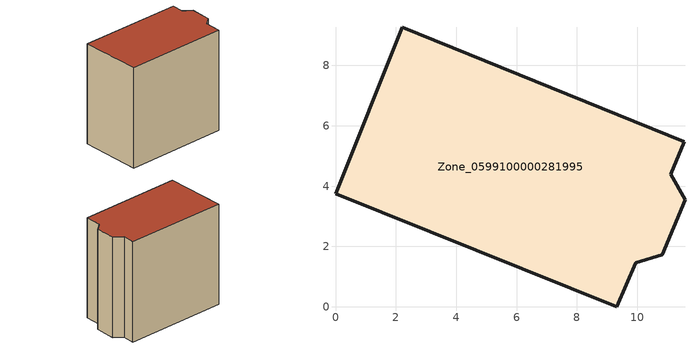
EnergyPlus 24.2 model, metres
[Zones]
Zone_0599100000281995
 floor ground (C_G): 0,3.75 2.21,9.27 11.55,5.47 11.11,4.4 11.58,3.55 10.83,1.73 9.95,1.47 9.32,0 z0
 wall outside (C_F): 2.21,9.27 0,3.75 9.32,0 9.95,1.47 10.83,1.73 11.58,3.55 11.11,4.4 11.55,5.47 2.21,9.27 z0:9.97
 roof outside (C_R): 11.55,5.47 2.21,9.27 0,3.75 9.32,0 9.95,1.47 10.83,1.73 11.58,3.55 11.11,4.4 z9.97
[BUILDING]
Pand.0599100000281995: North Axis=0; Terrain=City; Loads Convergence Tolerance Value=0.04; Temperature Convergence Tolerance Value=0.4; Solar Distribution=FullExterior; Maximum Number of Warmup Days=25; Minimum Number of Warmup Days=1
[Site:Location]
Rotterdam.The.Hague.AP_ZH_NLD Design_Conditions: Latitude=51.96; Longitude=4.45; Time Zone=1; Elevation=-4.5
[SITE:GROUNDTEMPERATURE:BUILDINGSURFACE]
18, 18, 18, 18, 18, 18, 18, 18, 18, 18, 18, 18
[MATERIAL] Thermal Absorptance=0.9; Solar Absorptance=0.7; Visible Absorptance=0.7
Name | Roughness | Thickness | Conductivity | Density | Specific Heat
G.TI.1946 | MediumSmooth | 0.15 | 1 | 540 | 1210
F.TI.1946 | Rough | 0.3 | 0.857143 | 1920 | 840
R.TI.1946 | MediumRough | 0.2 | 0.1 | 1500 | 1000
[CONSTRUCTION]
C_G: G.TI.1946
C_F: F.TI.1946
C_R: R.TI.1946
[ZONE]
Zone_0599100000281995: Type=1; Multiplier=1; Ceiling Height=Autocalculate; Volume=Autocalculate; Floor Area=autocalculate; Part of Total Floor Area=Yes
[ZONEINFILTRATION:DESIGNFLOWRATE]
Infil_Zone_0599100000281995: Zone or ZoneList or Space or SpaceList=Zone_0599100000281995; Schedule=AlwaysOn; Design Flow Rate Calculation Method=Flow/Area; Flow Rate per Floor Area=0.003; Constant Term Coefficient=1; Temperature Term Coefficient=0; Velocity Term Coefficient=0; Velocity Squared Term Coefficient=0
[HVACTEMPLATE:ZONE:IDEALLOADSAIRSYSTEM]
Zone_0599100000281995: Maximum Heating Supply Air Temperature=50; Minimum Cooling Supply Air Temperature=13; Maximum Heating Supply Air Humidity Ratio=0.0156; Minimum Cooling Supply Air Humidity Ratio=0.0077; Heating Limit=NoLimit; Cooling Limit=NoLimit; Dehumidification Control Type=ConstantSensibleHeatRatio; Cooling Sensible Heat Ratio=0.7; Dehumidification Setpoint=60; Humidification Control Type=None; Humidification Setpoint=30; Outdoor Air Method=None; Outdoor Air Flow Rate per Person=0.00944; Outdoor Air Flow Rate per Zone Floor Area=0; Outdoor Air Flow Rate per Zone=0; Demand Controlled Ventilation Type=None; Outdoor Air Economizer Type=NoEconomizer; Heat Recovery Type=None; Sensible Heat Recovery Effectiveness=0.7; Latent Heat Recovery Effectiveness=0.65
[ZONECONTROL:THERMOSTAT]
ThermostatControl_Zone_0599100000281995: Zone or ZoneList=Zone_0599100000281995; Control Type Schedule=DualSetpointControlType; Control 1=Thermostat_Zone_0599100000281995; Temperature Difference Between Cutout And Setpoint=0
[THERMOSTATSETPOINT:DUALSETPOINT]
Thermostat_Zone_0599100000281995: Heating Setpoint Temperature Schedule=HeatingSetpoint_Zone_0599100000281995; Cooling Setpoint Temperature Schedule=CoolingSetpoint_Zone_0599100000281995
[SCHEDULE:COMPACT]
HeatingSetpoint_Zone_0599100000281995: Through: 12/31, For: AllDays, Until: 24:00, 21
CoolingSetpoint_Zone_0599100000281995: Through: 12/31, For: AllDays, Until: 24:00, 24
DualSetpointControlType: Through: 12/31, For: AllDays, Until: 24:00, 4
AlwaysOn: Through: 12/31, For: AllDays, Until: 24:00, 1
